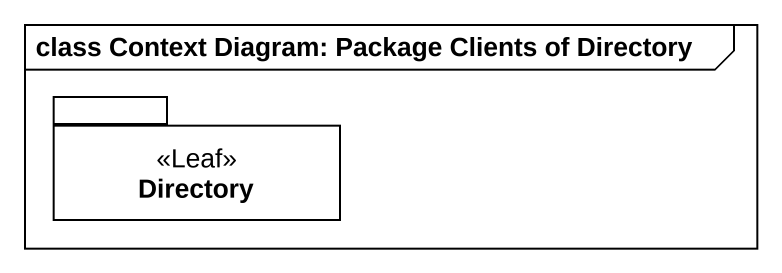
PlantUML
@startuml
mainframe class Context Diagram: Package Clients of Directory
package Directory <<Leaf>> {
}
@enduml
